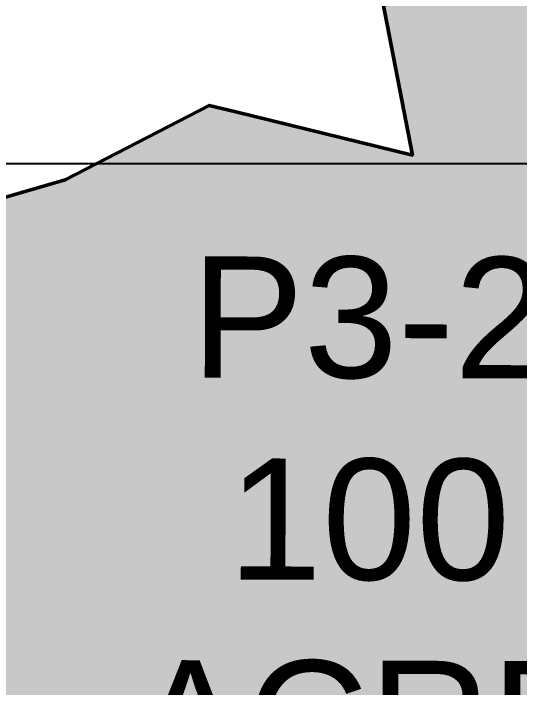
# Model space of a CAD drawing. Header units: metres. Extents: x 222800 to 230200, y 1548340 to 1564214.
# Drawn here: x 226687.5 to 226938.3, y 1561440.4 to 1561774.3 of the extents above; entities that cross this region are included whole.
import ezdxf

# ---------------------------------------------------------------- set-up
doc = ezdxf.new("R2010")
doc.units = ezdxf.units.M
doc.linetypes.add('PHANTOM2', pattern=[1.25, 0.625, -0.125, 0.125, -0.125, 0.125, -0.125])
for name, color, linetype in [('G_B.T. ROAD', 1, 'Continuous'), ('GRID', 7, 'Continuous'), ('VILLAGE BOUNDARY', 6, 'Continuous')]:
    doc.layers.add(name, color=color, linetype=linetype)
doc.layers.add('STREAM', color=141, linetype='Continuous', lineweight=0)
doc.styles.get("Standard").update_dxf_attribs({"font": 'arial.ttf'})

msp = doc.modelspace()

# ---------------------------------------------------------------- hatches: boundary and pattern name
at = {"layer": 'STREAM', "true_color": 0xffffdb}
h = msp.add_hatch(color=7, dxfattribs=at)
h.dxf.hatch_style = 1
h.paths.add_polyline_path([(227010.75387, 1561147.0416), (227026.10462, 1561189.40393), (227004.02763, 1561229.19603), (226997.40464, 1561259.15433), (226997.72335, 1561316.06406), (227048.73389, 1561325.57188), (227069.10379, 1561360.26943), (227096.858, 1561360.26943), (227123.0752, 1561382.67033), (227133.12385, 1561446.49776), (227131.02878, 1561485.4416), (227133.79115, 1561498.82582), (227125.07813, 1561512.55333), (227124.85185, 1561525.20485), (227115.5885, 1561608.22307), (227106.8688, 1561663.19932), (227108.58923, 1561682.73226), (227099.22233, 1561685.04156), (227089.94984, 1561687.32759), (227081.56934, 1561687.32759), (227075.0042, 1561689.12313), (227070.33557, 1561696.26576), (227074.7124, 1561704.57465), (227079.67262, 1561706.46968), (227072.96159, 1561714.48706), (227076.24792, 1561730.28582), (227080.68253, 1561737.04884), (227090.95237, 1561737.04884), (227103.55642, 1561741.01343), (227111.24505, 1561743.43187), (227114.2192, 1561754.90589), (226944.03841, 1561730.63083), (226998.54331, 1561788.66111), (227073.95332, 1561868.94864), (227183.32053, 1561985.38974), (227250.24872, 1562056.64685), (227234.04024, 1562056.64685), (227096.16009, 1562045.70537), (226940.42221, 1562033.34678), (226828.21777, 1561998.00487), (226885.21767, 1561704.13116), (226797.65427, 1561725.50911), (226784.5105, 1561728.71806), (226713.12131, 1561691.83189), (226658.40846, 1561675.97146), (226637.74068, 1561669.98018), (226626.56558, 1561521.24864), (226614.36696, 1561413.75847), (226594.47667, 1561379.66402), (226513.38795, 1561292.80342), (226465.37826, 1561172.03684), (226392.25597, 1561070.03623), (226341.03282, 1560994.39238), (226330.95851, 1560973.56392), (226328.35791, 1560941.5219), (226345.53969, 1560934.1631), (226348.17771, 1560933.03326), (226352.00673, 1560919.75882), (226352.90278, 1560916.6524), (226362.96813, 1560905.53479), (226377.24141, 1560887.7048), (226388.14961, 1560879.85606), (226425.02938, 1560876.55551), (226448.08855, 1560879.62809), (226469.43317, 1560895.78769), (226501.94091, 1560898.35244), (226524.86638, 1560887.61314), (226572.15507, 1560873.64809), (226593.81888, 1560872.53787), (226627.50236, 1560876.67174), (226658.09586, 1560885.49101), (226668.42127, 1560890.5245), (226742.73956, 1560941.19883), (226766.96694, 1560961.46992), (226800.50638, 1561049.90572), (226806.82425, 1561057.32326), (226802.17372, 1561071.47049), (226817.21238, 1561073.75507), (226809.59047, 1561096.94145), (226800.45775, 1561113.30866), (226810.04234, 1561132.42433), (226843.71317, 1561136.49738), (226864.85367, 1561139.05469), (226937.09506, 1561138.56957), (226987.70274, 1561136.41156)])

# ---------------------------------------------------------------- linework, layer by layer
at = {"layer": 'G_B.T. ROAD', "color": 1, "lineweight": 50}
msp.add_lwpolyline([(226828.21777, 1561998.00487), (226885.21767, 1561704.13116), (226797.65427, 1561725.50911), (226784.5105, 1561728.71806), (226713.12131, 1561691.83189), (226658.40846, 1561675.97146)], dxfattribs=at)
at = {"layer": 'GRID', "color": 254, "linetype": 'Continuous'}
msp.add_line((223000, 1561700), (230000, 1561700), dxfattribs=at)
at = {"layer": 'VILLAGE BOUNDARY', "linetype": 'PHANTOM2', "lineweight": 30, "ltscale": 50}
msp.add_lwpolyline([(226142.14963, 1562212.95832), (226166.9223, 1562032.5504), (226238.15192, 1561938.37929), (226292.49233, 1561808.29808), (226363.56212, 1561810.65369), (226333.6987, 1561723.75569), (226307.33953, 1561709.53922), (226393.65726, 1561672.39641), (226565.69604, 1561637.33353), (226570.67074, 1561655.03735), (226583.81025, 1561654.34657), (226621.8509, 1561665.37397), (226713.12131, 1561691.83189), (226784.5105, 1561728.71806), (226885.21767, 1561704.13116), (226853.04125, 1561870.02271), (226828.21777, 1561998.00487), (226848.32934, 1562004.33957), (226841.0519, 1562050.858), (226933.08898, 1562076.22991), (226940.42221, 1562033.34678), (227096.16009, 1562045.70537), (227234.04024, 1562056.64685), (227222.51923, 1562201.83004)], dxfattribs=at)

# ---------------------------------------------------------------- texts
at = {"color": 17, "insert": (226863.7531, 1561523.28926, 1500), "char_height": 60, "width": 0.9674339, "attachment_point": 5, "rotation": 359.8489944}
msp.add_mtext('\\A1;{\\C1;P3-2\\P100 ACRE}', dxfattribs=at)

doc.saveas('drawing.dxf')
